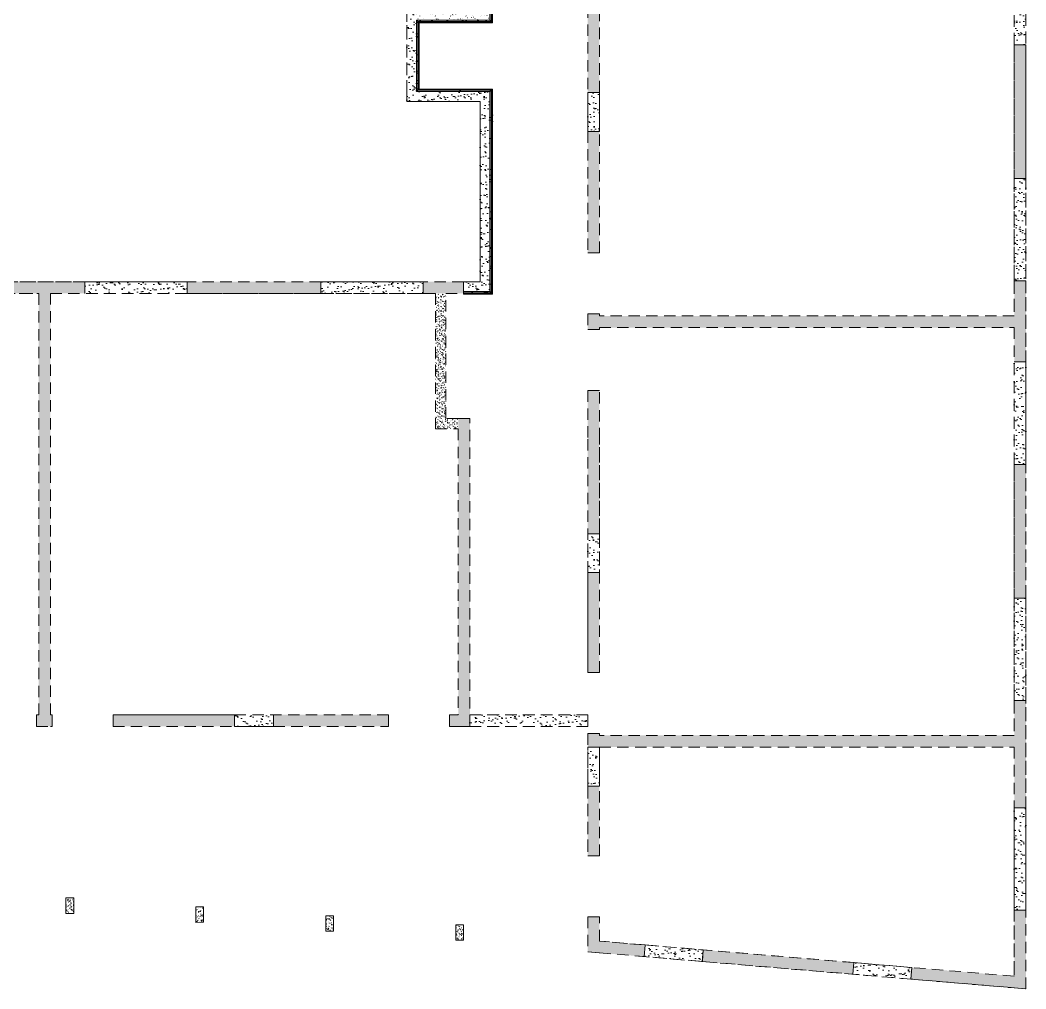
# Model space of a CAD drawing. Header units: metres. Extents: x 399 to 3028, y -427 to 863.
# Drawn here: x 607.58 to 623.09, y -421.32 to -406.39 of the extents above; entities that cross this region are included whole.
import ezdxf

# ---------------------------------------------------------------- set-up
doc = ezdxf.new("R2010")
doc.units = ezdxf.units.M
doc.linetypes.add('Caché', pattern=[0.265, 0.175, -0.09])
for name, color, linetype, lineweight in [('A-WALL', 113, 'Continuous', 18), ('A-WALL-PATT', 111, 'Continuous', 18), ('S-COLS', 52, 'Continuous', 18)]:
    doc.layers.add(name, color=color, linetype=linetype, lineweight=lineweight)
pattern_1 = [(37.5, (117.709333, -43.356), (-0.0020069574, 0.055181266), [0.004, -0.04, 0.004, -0.045, -0.046]), (37.5, (117.709333, -43.356), (-0.0020069574, 0.055181266), [-0.092, 0.004, -0.043]), (7.5, (117.70933, -43.356), (0.0509497245, 0.080337573), [0.004, -0.02, 0.004, -0.035, -0.015]), (7.5, (117.70933, -43.356), (0.0509497245, 0.080337573), [-0.063, 0.004, -0.011]), (327.5, (117.674333, -43.356), (0.0890447396, 0.0001853188), [0.004, -0.011, 0.004, -0.048, -0.067]), (327.5, (117.674333, -43.356), (0.0890447396, 0.0001853188), [-0.066, 0.004, -0.063]), (317.5, (117.67433, -43.356), (0.0859352035, 0.025693205), [0.004, -0.003, 0.004, -0.03, -0.039]), (317.5, (117.67433, -43.356), (0.0859352035, 0.025693205), [-0.041, 0.004, -0.035])]
pattern_2 = [(37.5, (117.70933, -43.356), (-0.004214223, 0.14676253), [0.003, -0.112, 0.003, -0.126, -0.124]), (37.5, (117.70933, -43.356), (-0.004214223, 0.14676253), [-0.245, 0.003, -0.12]), (7.5, (117.70933, -43.356), (0.135030934, 0.215468436), [0.003, -0.059, 0.003, -0.101, -0.04]), (7.5, (117.70933, -43.356), (0.135030934, 0.215468436), [-0.167, 0.003, -0.037]), (327.5, (117.61533, -43.356), (0.23745264, 0.000494183), [0.003, -0.035, 0.003, -0.134, -0.179]), (327.5, (117.61533, -43.356), (0.23745264, 0.000494183), [-0.175, 0.003, -0.176]), (317.5, (117.61533, -43.356), (0.22924279, 0.06663139), [0.003, -0.016, 0.003, -0.087, -0.103]), (317.5, (117.61533, -43.356), (0.22924279, 0.06663139), [-0.109, 0.003, -0.1])]

msp = doc.modelspace()

# ---------------------------------------------------------------- hatches: boundary and pattern name
at = {"layer": 'A-WALL'}
h = msp.add_hatch(dxfattribs=at)
h.set_pattern_fill('FP_40', color=94, style=0, pattern_type=2)
h.set_pattern_definition([(37.638, (122.64633, -43.356), (-0.004567696, 0.146751955), [0.003, -0.112, 0.003, -0.126, -0.123]), (37.638, (122.64633, -43.356), (-0.004567696, 0.146751955), [-0.245, 0.003, -0.12]), (7.537, (122.64633, -43.356), (0.1339004, 0.215424424), [0.003, -0.059, 0.003, -0.101, -0.04]), (7.537, (122.64633, -43.356), (0.1339004, 0.215424424), [-0.166, 0.003, -0.036]), (327.371, (122.55233, -43.356), (0.23661097, 0.00049876), [0.003, -0.035, 0.003, -0.133, -0.178]), (327.371, (122.55233, -43.356), (0.23661097, 0.00049876), [-0.175, 0.003, -0.175]), (317.358, (122.55233, -43.356), (0.227936024, 0.06741787), [0.003, -0.016, 0.003, -0.086, -0.103]), (317.358, (122.55233, -43.356), (0.227936024, 0.06741787), [-0.109, 0.003, -0.099])])
h.paths.add_polyline_path([(614.8653, -401.9477), (614.8656, -406.4254), (614.8256, -406.3854), (614.8253, -401.9877)])
at = {"layer": 'A-WALL', "linetype": 'Caché'}
h = msp.add_hatch(dxfattribs=at)
h.set_pattern_fill('FP_14', color=94, style=0, pattern_type=2)
h.set_pattern_definition(pattern_2)
h.paths.add_polyline_path([(623.0931, -406.7664), (622.9131, -406.7664), (622.9131, -405.1864), (623.0931, -405.1864)])
h = msp.add_hatch(dxfattribs=at)
h.set_pattern_fill('FP_14', color=94, style=0, pattern_type=2)
h.set_pattern_definition(pattern_2)
h.paths.add_polyline_path([(613.5438, -406.2356), (613.6938, -406.2356), (613.6938, -406.3856), (613.6937, -407.4875), (613.5437, -407.4875)])
h = msp.add_hatch(dxfattribs=at)
h.set_pattern_fill('FP_14', color=94, style=0, pattern_type=2)
h.set_pattern_definition(pattern_2)
h.paths.add_polyline_path([(614.8256, -406.2354), (614.8256, -406.3854), (613.6938, -406.3856), (613.6938, -406.2356), (614.6756, -406.2354)])
at = {"layer": 'A-WALL'}
h = msp.add_hatch(dxfattribs=at)
h.set_pattern_fill('FP_38', color=94, style=0, pattern_type=2)
h.set_pattern_definition([(37.638, (122.63533, -43.356), (-0.004567696, 0.146751955), [0.003, -0.112, 0.003, -0.126, -0.123]), (37.638, (122.63533, -43.356), (-0.004567696, 0.146751955), [-0.245, 0.003, -0.12]), (7.537, (122.63533, -43.356), (0.1339004, 0.215424424), [0.003, -0.059, 0.003, -0.101, -0.04]), (7.537, (122.63533, -43.356), (0.1339004, 0.215424424), [-0.166, 0.003, -0.036]), (327.371, (122.54233, -43.356), (0.23661097, 0.00049876), [0.003, -0.035, 0.003, -0.133, -0.178]), (327.371, (122.54233, -43.356), (0.23661097, 0.00049876), [-0.175, 0.003, -0.175]), (317.358, (122.54233, -43.356), (0.227936024, 0.06741787), [0.003, -0.016, 0.003, -0.086, -0.103]), (317.358, (122.54233, -43.356), (0.227936024, 0.06741787), [-0.109, 0.003, -0.099])])
h.paths.add_polyline_path([(613.7338, -406.4256), (613.7337, -407.4475), (613.6937, -407.4875), (613.6938, -406.3856)])
h = msp.add_hatch(dxfattribs=at)
h.set_pattern_fill('FP_32', color=94, style=0, pattern_type=2)
h.set_pattern_definition([(37.362, (117.71033, -46.966), (-0.004655543, 0.146165406), [0.003, -0.112, 0.003, -0.126, -0.124]), (37.362, (117.71033, -46.966), (-0.004655543, 0.146165406), [-0.245, 0.003, -0.12]), (7.463, (117.71033, -46.966), (0.135299935, 0.21438966), [0.003, -0.059, 0.003, -0.101, -0.04]), (7.463, (117.71033, -46.966), (0.135299935, 0.21438966), [-0.167, 0.003, -0.037]), (327.629, (117.61633, -46.966), (0.236915525, 0.0001842), [0.003, -0.035, 0.003, -0.134, -0.179]), (327.629, (117.61633, -46.966), (0.236915525, 0.0001842), [-0.175, 0.003, -0.175]), (317.642, (117.61633, -46.966), (0.22907695, 0.067199334), [0.003, -0.016, 0.003, -0.086, -0.103]), (317.642, (117.61633, -46.966), (0.22907695, 0.067199334), [-0.109, 0.003, -0.099])])
h.paths.add_polyline_path([(614.8656, -406.4254), (613.7338, -406.4256), (613.6938, -406.3856), (614.8256, -406.3854)])
at = {"layer": 'A-WALL', "linetype": 'Caché'}
h = msp.add_hatch(dxfattribs=at)
h.set_pattern_fill('FP_14', color=94, style=0, pattern_type=2)
h.set_pattern_definition(pattern_2)
h.paths.add_polyline_path([(613.5437, -407.6375), (613.5437, -407.4875), (613.6937, -407.4875), (614.6756, -407.4875), (614.6757, -407.6375)])
at = {"layer": 'A-WALL'}
h = msp.add_hatch(dxfattribs=at)
h.set_pattern_fill('FP_34', color=94, style=0, pattern_type=2)
h.set_pattern_definition([(37.362, (117.70933, -46.947), (-0.004655543, 0.146165406), [0.003, -0.112, 0.003, -0.126, -0.124]), (37.362, (117.70933, -46.947), (-0.004655543, 0.146165406), [-0.245, 0.003, -0.12]), (7.463, (117.70933, -46.947), (0.135299935, 0.21438966), [0.003, -0.059, 0.003, -0.101, -0.04]), (7.463, (117.70933, -46.947), (0.135299935, 0.21438966), [-0.167, 0.003, -0.037]), (327.629, (117.61533, -46.947), (0.236915525, 0.0001842), [0.003, -0.035, 0.003, -0.134, -0.179]), (327.629, (117.61533, -46.947), (0.236915525, 0.0001842), [-0.175, 0.003, -0.175]), (317.642, (117.61533, -46.947), (0.22907695, 0.067199334), [0.003, -0.016, 0.003, -0.086, -0.103]), (317.642, (117.61533, -46.947), (0.22907695, 0.067199334), [-0.109, 0.003, -0.099])])
h.paths.add_polyline_path([(613.7337, -407.4475), (614.8656, -407.4475), (614.8256, -407.4875), (613.6937, -407.4875)])
at = {"layer": 'A-WALL', "linetype": 'Caché'}
h = msp.add_hatch(dxfattribs=at)
h.set_pattern_fill('FP_14', color=94, style=0, pattern_type=2)
h.set_pattern_definition(pattern_2)
h.paths.add_polyline_path([(614.6756, -407.4875), (614.8256, -407.4875), (614.8257, -410.4188), (614.6757, -410.4188), (614.6757, -407.6375)])
at = {"layer": 'A-WALL'}
h = msp.add_hatch(dxfattribs=at)
h.set_pattern_fill('FP_39', color=94, style=0, pattern_type=2)
h.set_pattern_definition([(37.638, (122.64633, -43.356), (-0.004567696, 0.146751955), [0.003, -0.112, 0.003, -0.126, -0.123]), (37.638, (122.64633, -43.356), (-0.004567696, 0.146751955), [-0.245, 0.003, -0.12]), (7.537, (122.64633, -43.356), (0.1339004, 0.215424424), [0.003, -0.059, 0.003, -0.101, -0.04]), (7.537, (122.64633, -43.356), (0.1339004, 0.215424424), [-0.166, 0.003, -0.036]), (327.371, (122.55333, -43.356), (0.23661097, 0.00049876), [0.003, -0.035, 0.003, -0.133, -0.178]), (327.371, (122.55333, -43.356), (0.23661097, 0.00049876), [-0.175, 0.003, -0.175]), (317.358, (122.55333, -43.356), (0.227936024, 0.06741787), [0.003, -0.016, 0.003, -0.086, -0.103]), (317.358, (122.55333, -43.356), (0.227936024, 0.06741787), [-0.109, 0.003, -0.099])])
h.paths.add_polyline_path([(614.8656, -407.4475), (614.8657, -410.6088), (614.8257, -410.5688), (614.8256, -407.4875)])
at = {"layer": 'A-WALL', "linetype": 'Caché'}
h = msp.add_hatch(dxfattribs=at)
h.set_pattern_fill('FP_14', color=94, style=0, pattern_type=2)
h.set_pattern_definition(pattern_2)
h.paths.add_polyline_path([(616.3357, -408.1018), (616.3356, -407.5018), (616.5156, -407.5018), (616.5157, -408.1018)])
h = msp.add_hatch(dxfattribs=at)
h.set_pattern_fill('FP_14', color=94, style=0, pattern_type=2)
h.set_pattern_definition(pattern_2)
h.paths.add_polyline_path([(623.0931, -410.4064), (622.9131, -410.4064), (622.9131, -408.8264), (623.0931, -408.8264)])
h = msp.add_hatch(dxfattribs=at)
h.set_pattern_fill('FP_14', color=94, style=0, pattern_type=2)
h.set_pattern_definition(pattern_2)
h.paths.add_polyline_path([(608.577, -410.5988), (608.577, -410.4188), (610.157, -410.4188), (610.157, -410.5988)])
h = msp.add_hatch(dxfattribs=at)
h.set_pattern_fill('FP_14', color=94, style=0, pattern_type=2)
h.set_pattern_definition(pattern_2)
h.paths.add_polyline_path([(613.797, -410.5988), (612.217, -410.5988), (612.217, -410.4188), (613.797, -410.4188)])
h = msp.add_hatch(dxfattribs=at)
h.set_pattern_fill('FP_14', color=94, style=0, pattern_type=2)
h.set_pattern_definition(pattern_2)
h.paths.add_polyline_path([(614.8257, -410.4188), (614.8257, -410.5688), (614.4215, -410.5688), (614.4215, -410.4188), (614.6757, -410.4188)])
at = {"layer": 'A-WALL'}
h = msp.add_hatch(dxfattribs=at)
h.set_pattern_fill('FP_35', color=94, style=0, pattern_type=2)
h.set_pattern_definition([(37.362, (117.70933, -47.007), (-0.004655543, 0.146165406), [0.003, -0.112, 0.003, -0.126, -0.124]), (37.362, (117.70933, -47.007), (-0.004655543, 0.146165406), [-0.245, 0.003, -0.12]), (7.463, (117.70933, -47.007), (0.135299935, 0.21438966), [0.003, -0.059, 0.003, -0.101, -0.04]), (7.463, (117.70933, -47.007), (0.135299935, 0.21438966), [-0.167, 0.003, -0.037]), (327.629, (117.61533, -47.007), (0.236915525, 0.0001842), [0.003, -0.035, 0.003, -0.134, -0.179]), (327.629, (117.61533, -47.007), (0.236915525, 0.0001842), [-0.175, 0.003, -0.175]), (317.642, (117.61533, -47.007), (0.22907695, 0.067199334), [0.003, -0.016, 0.003, -0.086, -0.103]), (317.642, (117.61533, -47.007), (0.22907695, 0.067199334), [-0.109, 0.003, -0.099])])
h.paths.add_polyline_path([(614.8657, -410.6088), (614.4215, -410.6088), (614.4215, -410.5688), (614.8257, -410.5688)])
at = {"layer": 'A-WALL', "linetype": 'Caché'}
h = msp.add_hatch(dxfattribs=at)
h.set_pattern_fill('FP_14', color=94, style=0, pattern_type=2)
h.set_pattern_definition(pattern_2)
h.paths.add_polyline_path([(623.0931, -413.2354), (622.9131, -413.2354), (622.9131, -411.6554), (623.0931, -411.6554)])
h = msp.add_hatch(dxfattribs=at)
h.set_pattern_fill('FP_14', color=94, style=0, pattern_type=2)
h.set_pattern_definition(pattern_2)
h.paths.add_polyline_path([(616.3358, -414.9044), (616.3358, -414.3044), (616.5158, -414.3044), (616.5158, -414.9044)])
h = msp.add_hatch(dxfattribs=at)
h.set_pattern_fill('FP_14', color=94, style=0, pattern_type=2)
h.set_pattern_definition(pattern_2)
h.paths.add_polyline_path([(623.0931, -416.8754), (622.9131, -416.8754), (622.9131, -415.2954), (623.0931, -415.2954)])
h = msp.add_hatch(dxfattribs=at)
h.set_pattern_fill('FP_14', color=94, style=0, pattern_type=2)
h.set_pattern_definition(pattern_2)
h.paths.add_polyline_path([(611.4891, -417.2756), (610.8891, -417.2756), (610.889, -417.0956), (611.489, -417.0956)])
h = msp.add_hatch(dxfattribs=at)
h.set_pattern_fill('FP_14', color=94, style=0, pattern_type=2)
h.set_pattern_definition(pattern_2)
h.paths.add_polyline_path([(614.5188, -417.2762), (614.5188, -417.0962), (616.3358, -417.0962), (616.3358, -417.2762)])
h = msp.add_hatch(dxfattribs=at)
h.set_pattern_fill('FP_14', color=94, style=0, pattern_type=2)
h.set_pattern_definition(pattern_2)
h.paths.add_polyline_path([(616.3358, -418.1947), (616.3358, -417.5947), (616.5158, -417.5947), (616.5158, -418.1947)])
h = msp.add_hatch(dxfattribs=at)
h.set_pattern_fill('FP_14', color=94, style=0, pattern_type=2)
h.set_pattern_definition(pattern_2)
h.paths.add_polyline_path([(623.0931, -420.1098), (622.9131, -420.1098), (622.9131, -418.5298), (623.0931, -418.5298)])
h = msp.add_hatch(dxfattribs=at)
h.set_pattern_fill('FP_14', color=94, style=0, pattern_type=2)
h.set_pattern_definition(pattern_2)
h.paths.add_polyline_path([(617.2212, -420.6446), (618.118, -420.7204), (618.1029, -420.8998), (617.2061, -420.824)])
h = msp.add_hatch(dxfattribs=at)
h.set_pattern_fill('FP_14', color=94, style=0, pattern_type=2)
h.set_pattern_definition(pattern_2)
h.paths.add_polyline_path([(620.4375, -420.9165), (621.3343, -420.9923), (621.3192, -421.1717), (620.4224, -421.0959)])
at = {"layer": 'A-WALL-PATT'}
h = msp.add_hatch(dxfattribs=at)
h.set_pattern_fill('FP_13', color=94, style=0, pattern_type=2)
h.set_pattern_definition(pattern_1)
h.paths.add_polyline_path([(623.0931, -382.5456), (622.9131, -382.5456), (622.9131, -381.8297), (622.9131, -381.6495), (623.0931, -381.6421)])
h.paths.add_polyline_path([(623.0931, -385.7801), (622.9131, -385.7801), (622.9131, -385.2496), (622.9131, -385.0696), (622.9131, -384.1256), (623.0931, -384.1256)])
h.paths.add_polyline_path([(623.0931, -389.4201), (622.9131, -389.4201), (622.9131, -387.3601), (623.0931, -387.3601)])
h.paths.add_polyline_path([(623.0931, -392.249), (622.9131, -392.249), (622.9131, -391.7187), (622.9131, -391.5387), (622.9131, -391.0001), (623.0931, -391.0001)])
h.paths.add_polyline_path([(623.0931, -395.889), (622.9131, -395.889), (622.9131, -393.829), (623.0931, -393.829)])
h.paths.add_polyline_path([(623.0931, -398.718), (622.9131, -398.718), (622.9131, -398.1875), (622.9131, -398.0075), (622.9131, -397.469), (623.0931, -397.469)])
h.paths.add_polyline_path([(623.0931, -402.358), (622.9131, -402.358), (622.9131, -400.298), (623.0931, -400.298)])
h.paths.add_polyline_path([(623.0931, -405.1864), (622.9131, -405.1864), (622.9131, -404.6566), (622.9131, -404.4766), (622.9131, -403.938), (623.0931, -403.938)])
h.paths.add_polyline_path([(623.0931, -408.8264), (622.9131, -408.8264), (622.9131, -406.7664), (623.0931, -406.7664)])
h.paths.add_polyline_path([(623.0931, -411.6554), (622.9131, -411.6554), (622.9131, -411.1254), (622.9131, -410.9454), (622.9131, -410.4064), (623.0931, -410.4064)])
h.paths.add_polyline_path([(623.0931, -415.2954), (622.9131, -415.2954), (622.9131, -413.2354), (623.0931, -413.2354)])
h.paths.add_polyline_path([(623.0931, -418.5298), (622.9131, -418.5298), (622.9131, -417.5947), (622.9131, -417.4147), (622.9131, -416.8754), (623.0931, -416.8754)])
h.paths.add_polyline_path([(623.0931, -421.3216), (622.9131, -421.3064), (622.9131, -421.1257), (622.9131, -420.1098), (623.0931, -420.1098)])
h = msp.add_hatch(dxfattribs=at)
h.set_pattern_fill('FP_13', color=94, style=0, pattern_type=2)
h.set_pattern_definition(pattern_1)
h.paths.add_polyline_path([(616.5153, -382.5286), (616.3353, -382.5286), (616.3353, -381.9211), (616.5153, -381.9137), (616.5153, -382.0938)])
h.paths.add_polyline_path([(616.5153, -384.4697), (616.3353, -384.4697), (616.3353, -383.4686), (616.5153, -383.4686)])
h.paths.add_polyline_path([(616.5153, -385.2797), (616.3353, -385.2797), (616.3353, -385.0696), (616.5153, -385.0696), (616.5153, -385.2496)])
h.paths.add_polyline_path([(616.5154, -388.0942), (616.3354, -388.0942), (616.3353, -386.2197), (616.5153, -386.2197)])
h.paths.add_polyline_path([(616.5154, -390.5687), (616.3354, -390.5687), (616.3354, -388.6942), (616.5154, -388.6942)])
h.paths.add_polyline_path([(616.5154, -391.7487), (616.3354, -391.7487), (616.3354, -391.5087), (616.5154, -391.5087), (616.5154, -391.5393), (616.5154, -391.7193)])
h.paths.add_polyline_path([(616.5155, -394.5638), (616.3355, -394.5638), (616.3354, -392.6887), (616.5154, -392.6887)])
h.paths.add_polyline_path([(616.5155, -397.0376), (616.3355, -397.0376), (616.3355, -395.1638), (616.5155, -395.1638)])
h.paths.add_polyline_path([(616.5155, -398.2176), (616.3355, -398.2176), (616.3355, -397.9776), (616.5155, -397.9776), (616.5155, -398.0082), (616.5155, -398.1882)])
h.paths.add_polyline_path([(616.5156, -401.0321), (616.3356, -401.0321), (616.3355, -399.1576), (616.5155, -399.1576)])
h.paths.add_polyline_path([(616.5156, -403.5066), (616.3356, -403.5066), (616.3356, -401.6321), (616.5156, -401.6321)])
h.paths.add_polyline_path([(616.5156, -404.6868), (616.3356, -404.6868), (616.3356, -404.4466), (616.5156, -404.4466), (616.5156, -404.4772), (616.5156, -404.6572)])
h.paths.add_polyline_path([(616.5156, -407.5018), (616.3356, -407.5018), (616.3356, -405.6268), (616.5156, -405.6268)])
h.paths.add_polyline_path([(616.5157, -409.9736), (616.3357, -409.9736), (616.3357, -408.1018), (616.5157, -408.1018)])
h.paths.add_polyline_path([(616.5157, -411.1547), (616.3357, -411.1547), (616.3357, -410.9157), (616.5157, -410.9157), (616.5157, -410.9454), (616.5157, -411.1254)])
h.paths.add_polyline_path([(616.5157, -412.8468), (616.3357, -412.8468), (616.3357, -412.0968), (616.5157, -412.0968)])
h = msp.add_hatch(dxfattribs=at)
h.set_pattern_fill('FP_13', color=94, style=0, pattern_type=2)
h.set_pattern_definition(pattern_1)
h.paths.add_polyline_path([(613.797, -410.5988), (613.797, -410.4188), (614.4215, -410.4188), (614.4215, -410.5988), (614.1494, -410.5988), (613.9894, -410.5988)])
h.paths.add_polyline_path([(610.157, -410.5988), (610.157, -410.4188), (612.217, -410.4188), (612.217, -410.5988)])
h.paths.add_polyline_path([(607.3281, -410.5988), (607.3281, -410.4188), (608.577, -410.4188), (608.577, -410.5988), (608.0491, -410.5988), (607.8691, -410.5988)])
h.paths.add_polyline_path([(603.6881, -410.5988), (603.6881, -410.4188), (605.7481, -410.4188), (605.7481, -410.5988), (604.8147, -410.5988), (604.6347, -410.5988)])
h.paths.add_polyline_path([(600.4535, -410.5988), (600.4535, -410.4188), (602.1081, -410.4188), (602.1081, -410.5988)])
h.paths.add_polyline_path([(598.2491, -410.5988), (598.2491, -410.4188), (598.8735, -410.4188), (598.8735, -410.5988), (598.6956, -410.5988), (598.5356, -410.5988)])
h = msp.add_hatch(dxfattribs=at)
h.set_pattern_fill('FP_13', color=94, style=0, pattern_type=2)
h.set_pattern_definition(pattern_1)
h.paths.add_polyline_path([(608.0498, -417.0959), (607.8698, -417.0959), (607.8691, -410.5988), (608.0491, -410.5988)])
h = msp.add_hatch(dxfattribs=at)
h.set_pattern_fill('FP_13', color=94, style=0, pattern_type=2)
h.set_pattern_definition(pattern_1)
h.paths.add_polyline_path([(614.1496, -412.5271), (613.9896, -412.5271), (613.9894, -410.5988), (614.1494, -410.5988)])
h = msp.add_hatch(dxfattribs=at)
h.set_pattern_fill('FP_13', color=94, style=0, pattern_type=2)
h.set_pattern_definition(pattern_1)
h.paths.add_polyline_path([(616.5157, -411.1254), (616.5157, -410.9454), (622.9131, -410.9454), (622.9131, -411.1254)])
h = msp.add_hatch(dxfattribs=at)
h.set_pattern_fill('FP_13', color=94, style=0, pattern_type=2)
h.set_pattern_definition(pattern_1)
h.paths.add_polyline_path([(613.9896, -412.6871), (613.9896, -412.5271), (614.1496, -412.5271), (614.3383, -412.5271), (614.3383, -412.6871)])
h = msp.add_hatch(dxfattribs=at)
h.set_pattern_fill('FP_13', color=94, style=0, pattern_type=2)
h.set_pattern_definition(pattern_1)
h.paths.add_polyline_path([(614.3383, -412.5271), (614.5183, -412.5271), (614.5188, -417.2753), (614.3388, -417.2753), (614.3388, -417.0953), (614.3383, -412.6871)])
h = msp.add_hatch(dxfattribs=at)
h.set_pattern_fill('FP_13', color=94, style=0, pattern_type=2)
h.set_pattern_definition(pattern_1)
h.paths.add_polyline_path([(616.5158, -414.3044), (616.3358, -414.3044), (616.3357, -412.8468), (616.5157, -412.8468)])
h.paths.add_polyline_path([(616.5158, -416.4447), (616.3358, -416.4447), (616.3358, -414.9044), (616.5158, -414.9044)])
h.paths.add_polyline_path([(616.5158, -417.5947), (616.3358, -417.5947), (616.3358, -417.3847), (616.5158, -417.3847), (616.5158, -417.4147)])
h.paths.add_polyline_path([(616.5158, -419.2712), (616.3358, -419.2712), (616.3358, -418.1947), (616.5158, -418.1947)])
h.paths.add_polyline_path([(616.5158, -420.7656), (616.3358, -420.7504), (616.3358, -420.2116), (616.5158, -420.2116), (616.5158, -420.585)])
h = msp.add_hatch(dxfattribs=at)
h.set_pattern_fill('FP_13', color=94, style=0, pattern_type=2)
h.set_pattern_definition(pattern_1)
h.paths.add_polyline_path([(600.4468, -417.0966), (600.4468, -417.2766), (598.1664, -417.2769), (598.1664, -417.0969), (598.3464, -417.0968)])
h.paths.add_polyline_path([(601.6268, -417.0965), (601.6268, -417.2765), (601.3868, -417.2765), (601.3868, -417.0965)])
h.paths.add_polyline_path([(604.0953, -417.0963), (604.0953, -417.2763), (602.5668, -417.2764), (602.5668, -417.0964)])
h.paths.add_polyline_path([(604.8153, -417.0962), (604.8153, -417.2762), (604.6353, -417.2762), (604.6353, -417.0962)])
h.paths.add_polyline_path([(606.8945, -417.096), (606.8945, -417.276), (605.3553, -417.2761), (605.3553, -417.0961)])
h.paths.add_polyline_path([(608.0498, -417.0959), (608.0498, -417.2759), (607.8345, -417.2759), (607.8345, -417.0959), (607.8698, -417.0959)])
h = msp.add_hatch(dxfattribs=at)
h.set_pattern_fill('FP_13', color=94, style=0, pattern_type=2)
h.set_pattern_definition(pattern_1)
h.paths.add_polyline_path([(608.0745, -417.0959), (608.0745, -417.2759), (608.0498, -417.2759), (608.0498, -417.0959)])
h.paths.add_polyline_path([(610.889, -417.0956), (610.8891, -417.2756), (609.0145, -417.2758), (609.0145, -417.0958)])
h.paths.add_polyline_path([(613.2644, -417.0954), (613.2644, -417.2754), (611.4891, -417.2756), (611.489, -417.0956)])
h.paths.add_polyline_path([(614.3388, -417.0953), (614.3388, -417.2753), (614.2044, -417.2753), (614.2044, -417.0953)])
h = msp.add_hatch(dxfattribs=at)
h.set_pattern_fill('FP_13', color=94, style=0, pattern_type=2)
h.set_pattern_definition(pattern_1)
h.paths.add_polyline_path([(616.5158, -417.5947), (616.5158, -417.4147), (622.9131, -417.4147), (622.9131, -417.5947)])
h = msp.add_hatch(dxfattribs=at)
h.set_pattern_fill('FP_13', color=94, style=0, pattern_type=2)
h.set_pattern_definition(pattern_1)
h.paths.add_polyline_path([(617.2212, -420.6446), (617.2061, -420.824), (616.5158, -420.7656), (616.5158, -420.585)])
h.paths.add_polyline_path([(620.4375, -420.9165), (620.4224, -421.0959), (618.1029, -420.8998), (618.118, -420.7204)])
h.paths.add_polyline_path([(622.9131, -421.1257), (622.9131, -421.3064), (621.3192, -421.1717), (621.3343, -420.9923)])
at = {"layer": 'S-COLS', "linetype": 'Caché'}
h = msp.add_hatch(dxfattribs=at)
h.set_pattern_fill('FP_13', color=94, style=0, pattern_type=2)
h.set_pattern_definition(pattern_1)
h.paths.add_polyline_path([(608.2879, -420.1572), (608.2874, -419.9172), (608.4074, -419.9169), (608.4079, -420.1569)])
h = msp.add_hatch(dxfattribs=at)
h.set_pattern_fill('FP_13', color=94, style=0, pattern_type=2)
h.set_pattern_definition(pattern_1)
h.paths.add_polyline_path([(610.2919, -420.2957), (610.2913, -420.0557), (610.4113, -420.0554), (610.4119, -420.2954)])
h = msp.add_hatch(dxfattribs=at)
h.set_pattern_fill('FP_13', color=94, style=0, pattern_type=2)
h.set_pattern_definition(pattern_1)
h.paths.add_polyline_path([(612.2958, -420.4342), (612.2953, -420.1942), (612.4153, -420.1939), (612.4158, -420.4339)])
h = msp.add_hatch(dxfattribs=at)
h.set_pattern_fill('FP_13', color=94, style=0, pattern_type=2)
h.set_pattern_definition(pattern_1)
h.paths.add_polyline_path([(614.2998, -420.5727), (614.2992, -420.3327), (614.4192, -420.3324), (614.4198, -420.5724)])

# ---------------------------------------------------------------- linework, layer by layer
at = {"layer": 'A-WALL', "color": 94, "linetype": 'Caché'}
for p, q in [((623.0931, -421.3216), (623.0931, -381.6421)), ((622.9131, -404.6566), (622.9131, -410.9454)), ((622.9131, -406.7664), (622.9131, -405.1864)), ((623.0931, -405.1864), (623.0931, -406.7664)), ((616.3356, -405.6268), (616.3356, -407.5018)), ((616.3356, -405.6268), (616.3357, -409.9736)), ((616.5156, -407.5018), (616.5156, -405.6268)), ((616.5157, -409.9736), (616.5156, -405.6268)), ((613.5438, -406.2356), (613.5437, -407.4875)), ((613.5437, -407.4875), (613.5438, -406.2356)), ((613.6937, -407.4875), (613.6938, -406.3856)), ((613.6938, -406.3856), (613.6937, -407.4875)), ((613.6938, -406.3856), (614.8256, -406.3854)), ((614.8256, -406.3854), (613.6938, -406.3856)), ((613.6938, -406.3856), (613.6938, -406.3856)), ((613.6938, -406.3856), (613.6938, -406.3856)), ((614.8256, -406.3854), (614.8256, -406.3854)), ((614.8256, -406.3854), (614.8256, -406.3854)), ((623.0931, -406.7664), (622.9131, -406.7664)), ((622.9131, -406.7664), (622.9131, -408.8264)), ((622.9131, -406.7664), (623.0931, -406.7664)), ((622.9131, -406.7664), (622.9131, -406.7664)), ((623.0931, -408.8264), (623.0931, -406.7664)), ((623.0931, -406.7664), (623.0931, -406.7664)), ((613.5437, -407.6375), (613.5437, -407.4875)), ((613.5437, -407.4875), (613.5437, -407.6375)), ((614.6756, -407.4875), (613.6937, -407.4875)), ((613.6937, -407.4875), (614.6756, -407.4875)), ((613.6937, -407.4875), (613.6937, -407.4875)), ((613.6937, -407.4875), (613.6937, -407.4875)), ((614.6756, -407.4875), (614.8256, -407.4875)), ((614.8256, -407.4875), (614.6756, -407.4875)), ((614.8257, -410.4188), (614.8256, -407.4875)), ((614.8256, -407.4875), (614.8256, -407.4875)), ((614.8256, -407.4875), (614.8256, -407.4875)), ((614.8256, -407.4875), (614.8257, -410.4188)), ((613.5437, -407.6375), (614.6757, -407.6375)), ((614.6757, -407.6375), (613.5437, -407.6375)), ((613.5437, -407.6375), (613.5437, -407.6375)), ((614.6757, -407.6375), (614.6757, -410.4188)), ((614.6757, -410.4188), (614.6757, -407.6375)), ((614.6757, -407.6375), (614.6757, -407.6375)), ((616.3356, -407.5018), (616.5156, -407.5018)), ((616.5156, -407.5018), (616.3356, -407.5018)), ((616.3357, -408.1018), (616.3356, -407.5018)), ((616.3356, -407.5018), (616.3356, -407.5018)), ((616.5156, -407.5018), (616.5156, -407.5018)), ((616.5156, -407.5018), (616.5157, -408.1018)), ((616.5157, -408.1018), (616.3357, -408.1018)), ((616.3357, -408.1018), (616.3357, -409.9736)), ((616.5157, -408.1018), (616.3357, -408.1018)), ((616.3357, -408.1018), (616.3357, -408.1018)), ((616.5157, -409.9736), (616.5157, -408.1018)), ((616.5157, -408.1018), (616.5157, -408.1018)), ((622.9131, -408.8264), (623.0931, -408.8264)), ((622.9131, -408.8264), (623.0931, -408.8264)), ((622.9131, -410.4064), (622.9131, -408.8264)), ((622.9131, -408.8264), (622.9131, -408.8264)), ((623.0931, -408.8264), (623.0931, -408.8264)), ((623.0931, -408.8264), (623.0931, -410.4064)), ((616.3357, -409.9736), (616.5157, -409.9736)), ((616.5157, -409.9736), (616.3357, -409.9736)), ((616.3357, -409.9736), (616.3357, -409.9736)), ((616.5157, -409.9736), (616.5157, -409.9736)), ((614.4215, -410.4188), (598.2491, -410.4188)), ((608.577, -410.4188), (607.3281, -410.4188)), ((608.577, -410.5988), (608.577, -410.4188)), ((608.577, -410.4188), (608.577, -410.5988)), ((608.577, -410.4188), (608.577, -410.4188)), ((608.577, -410.4188), (610.157, -410.4188)), ((612.217, -410.4188), (610.157, -410.4188)), ((610.157, -410.4188), (610.157, -410.5988)), ((610.157, -410.4188), (610.157, -410.5988)), ((610.157, -410.4188), (610.157, -410.4188)), ((612.217, -410.5988), (612.217, -410.4188)), ((612.217, -410.4188), (612.217, -410.5988)), ((612.217, -410.4188), (612.217, -410.4188)), ((612.217, -410.4188), (613.797, -410.4188)), ((614.4215, -410.4188), (613.797, -410.4188)), ((613.797, -410.4188), (613.797, -410.5988)), ((613.797, -410.4188), (613.797, -410.5988)), ((613.797, -410.4188), (613.797, -410.4188)), ((614.4215, -410.5988), (614.4215, -410.4188)), ((614.4215, -410.4188), (614.4215, -410.5988)), ((614.4215, -410.4188), (614.4215, -410.4188)), ((614.6757, -410.4188), (614.4215, -410.4188)), ((614.4215, -410.4188), (614.4215, -410.4188)), ((614.4215, -410.4188), (614.6757, -410.4188)), ((614.4215, -410.5688), (614.4215, -410.4188)), ((614.4215, -410.5688), (614.4215, -410.4188)), ((614.6757, -410.4188), (614.6757, -410.4188)), ((614.8257, -410.4188), (614.8257, -410.5688)), ((614.8257, -410.5688), (614.8257, -410.4188)), ((623.0931, -410.4064), (622.9131, -410.4064)), ((622.9131, -410.4064), (622.9131, -410.9454)), ((622.9131, -410.4064), (623.0931, -410.4064)), ((622.9131, -410.4064), (622.9131, -410.4064)), ((623.0931, -411.6554), (623.0931, -410.4064)), ((623.0931, -410.4064), (623.0931, -410.4064)), ((614.4215, -410.5688), (614.8257, -410.5688)), ((614.8257, -410.5688), (614.4215, -410.5688)), ((614.4215, -410.5688), (614.4215, -410.5688)), ((614.4215, -410.5688), (614.4215, -410.5688)), ((614.8257, -410.5688), (614.8257, -410.5688)), ((614.8257, -410.5688), (614.8257, -410.5688)), ((604.8147, -410.5988), (607.8691, -410.5988)), ((607.3281, -410.5988), (607.8691, -410.5988)), ((607.8691, -410.5988), (607.8698, -417.0959)), ((607.8691, -410.5988), (607.8691, -410.5988)), ((607.8691, -410.5988), (607.8698, -417.0959)), ((608.0491, -410.5988), (608.577, -410.5988)), ((608.0491, -410.5988), (613.9894, -410.5988)), ((608.0498, -417.0959), (608.0491, -410.5988)), ((608.0498, -417.0959), (608.0491, -410.5988)), ((608.0491, -410.5988), (608.0491, -410.5988)), ((610.157, -410.5988), (608.577, -410.5988)), ((608.577, -410.5988), (608.577, -410.5988)), ((610.157, -410.5988), (612.217, -410.5988)), ((610.157, -410.5988), (610.157, -410.5988)), ((613.797, -410.5988), (612.217, -410.5988)), ((612.217, -410.5988), (612.217, -410.5988)), ((613.797, -410.5988), (613.9894, -410.5988)), ((613.797, -410.5988), (613.797, -410.5988)), ((613.9894, -410.5988), (613.9896, -412.5271)), ((613.9894, -410.5988), (613.9894, -410.5988)), ((613.9894, -410.5988), (613.9896, -412.5271)), ((614.1494, -410.5988), (614.4215, -410.5988)), ((614.1494, -410.5988), (614.4215, -410.5988)), ((614.1496, -412.5271), (614.1494, -410.5988)), ((614.1496, -412.5271), (614.1494, -410.5988)), ((614.1494, -410.5988), (614.1494, -410.5988)), ((614.4215, -410.5988), (614.4215, -410.5988)), ((616.5157, -410.9157), (616.3357, -410.9157)), ((616.3357, -410.9157), (616.3357, -411.1547)), ((616.3357, -410.9157), (616.5157, -410.9157)), ((616.3357, -410.9157), (616.3357, -410.9157)), ((616.3357, -410.9157), (616.3357, -411.1547)), ((616.5157, -410.9454), (616.5157, -410.9157)), ((616.5157, -410.9454), (616.5157, -410.9157)), ((616.5157, -410.9157), (616.5157, -410.9157)), ((622.9131, -410.9454), (616.5157, -410.9454)), ((616.5157, -410.9454), (616.5157, -410.9454)), ((622.9131, -410.9454), (616.5157, -410.9454)), ((622.9131, -410.9454), (622.9131, -410.9454)), ((616.3357, -411.1547), (616.5157, -411.1547)), ((616.5157, -411.1547), (616.3357, -411.1547)), ((616.3357, -411.1547), (616.3357, -411.1547)), ((616.5157, -411.1547), (616.5157, -411.1254)), ((616.5157, -411.1547), (616.5157, -411.1254)), ((616.5157, -411.1254), (622.9131, -411.1254)), ((616.5157, -411.1254), (622.9131, -411.1254)), ((616.5157, -411.1254), (616.5157, -411.1254)), ((616.5157, -411.1547), (616.5157, -411.1547)), ((622.9131, -411.1254), (622.9131, -411.6554)), ((622.9131, -411.1254), (622.9131, -417.4147)), ((622.9131, -411.1254), (622.9131, -411.1254)), ((622.9131, -411.6554), (623.0931, -411.6554)), ((622.9131, -411.6554), (623.0931, -411.6554)), ((622.9131, -413.2354), (622.9131, -411.6554)), ((622.9131, -411.6554), (622.9131, -411.6554)), ((623.0931, -411.6554), (623.0931, -411.6554)), ((623.0931, -411.6554), (623.0931, -413.2354)), ((616.5157, -412.0968), (616.3357, -412.0968)), ((616.3357, -412.0968), (616.3357, -412.8468)), ((616.3357, -412.0968), (616.5157, -412.0968)), ((616.3357, -412.0968), (616.3357, -412.0968)), ((616.3357, -412.0968), (616.3357, -412.8468)), ((616.5157, -412.8468), (616.5157, -412.0968)), ((616.5157, -412.8468), (616.5157, -412.0968)), ((616.5157, -412.0968), (616.5157, -412.0968)), ((613.9896, -412.5271), (613.9896, -412.6871)), ((613.9896, -412.6871), (613.9896, -412.5271)), ((614.1496, -412.5271), (614.1496, -412.5271)), ((614.3383, -412.5271), (614.1496, -412.5271)), ((614.3383, -412.5271), (614.1496, -412.5271)), ((614.5183, -412.5271), (614.3383, -412.5271)), ((614.3383, -412.5271), (614.5183, -412.5271)), ((614.5188, -417.2753), (614.5183, -412.5271)), ((614.5183, -412.5271), (614.5183, -412.5271)), ((614.5188, -417.2753), (614.5183, -412.5271)), ((613.9896, -412.6871), (614.3383, -412.6871)), ((613.9896, -412.6871), (614.3383, -412.6871)), ((613.9896, -412.6871), (613.9896, -412.6871)), ((614.3383, -412.6871), (614.3388, -417.0953)), ((614.3383, -412.6871), (614.3388, -417.0953)), ((614.3383, -412.6871), (614.3383, -412.6871)), ((616.3357, -412.8468), (616.3358, -414.3044)), ((616.3357, -412.8468), (616.3358, -416.4447)), ((616.5158, -414.3044), (616.5157, -412.8468)), ((616.5158, -416.4447), (616.5157, -412.8468)), ((623.0931, -413.2354), (622.9131, -413.2354)), ((622.9131, -413.2354), (622.9131, -415.2954)), ((622.9131, -413.2354), (623.0931, -413.2354)), ((622.9131, -413.2354), (622.9131, -413.2354)), ((623.0931, -415.2954), (623.0931, -413.2354)), ((623.0931, -413.2354), (623.0931, -413.2354)), ((616.3358, -414.3044), (616.5158, -414.3044)), ((616.5158, -414.3044), (616.3358, -414.3044)), ((616.3358, -414.9044), (616.3358, -414.3044)), ((616.3358, -414.3044), (616.3358, -414.3044)), ((616.5158, -414.3044), (616.5158, -414.3044)), ((616.5158, -414.3044), (616.5158, -414.9044)), ((616.5158, -414.9044), (616.3358, -414.9044)), ((616.3358, -414.9044), (616.3358, -416.4447)), ((616.5158, -414.9044), (616.3358, -414.9044)), ((616.3358, -414.9044), (616.3358, -414.9044)), ((616.5158, -416.4447), (616.5158, -414.9044)), ((616.5158, -414.9044), (616.5158, -414.9044)), ((622.9131, -415.2954), (623.0931, -415.2954)), ((622.9131, -415.2954), (623.0931, -415.2954)), ((622.9131, -416.8754), (622.9131, -415.2954)), ((622.9131, -415.2954), (622.9131, -415.2954)), ((623.0931, -415.2954), (623.0931, -415.2954)), ((623.0931, -415.2954), (623.0931, -416.8754)), ((616.3358, -416.4447), (616.5158, -416.4447)), ((616.5158, -416.4447), (616.3358, -416.4447)), ((616.3358, -416.4447), (616.3358, -416.4447)), ((616.5158, -416.4447), (616.5158, -416.4447)), ((623.0931, -416.8754), (622.9131, -416.8754)), ((622.9131, -416.8754), (622.9131, -417.4147)), ((622.9131, -416.8754), (623.0931, -416.8754)), ((622.9131, -416.8754), (622.9131, -416.8754)), ((623.0931, -418.5298), (623.0931, -416.8754)), ((623.0931, -416.8754), (623.0931, -416.8754)), ((607.8698, -417.0959), (607.8345, -417.0959)), ((607.8345, -417.0959), (607.8345, -417.2759)), ((607.8698, -417.0959), (607.8345, -417.0959)), ((607.8345, -417.0959), (607.8345, -417.0959)), ((607.8345, -417.2759), (607.8345, -417.0959)), ((607.8698, -417.0959), (607.8698, -417.0959)), ((608.0745, -417.0959), (608.0498, -417.0959)), ((608.0745, -417.0959), (608.0498, -417.0959)), ((608.0745, -417.2759), (608.0745, -417.0959)), ((608.0745, -417.0959), (608.0745, -417.0959)), ((608.0745, -417.0959), (608.0745, -417.2759)), ((613.2644, -417.0954), (609.0145, -417.0958)), ((610.889, -417.0956), (609.0145, -417.0958)), ((609.0145, -417.0958), (609.0145, -417.2758)), ((609.0145, -417.0958), (609.0145, -417.0958)), ((609.0145, -417.2758), (609.0145, -417.0958)), ((610.8891, -417.2756), (610.889, -417.0956)), ((610.889, -417.0956), (610.889, -417.0956)), ((610.889, -417.0956), (611.489, -417.0956)), ((610.889, -417.0956), (610.8891, -417.2756)), ((613.2644, -417.0954), (611.489, -417.0956)), ((611.489, -417.0956), (611.4891, -417.2756)), ((611.489, -417.0956), (611.489, -417.0956)), ((611.489, -417.0956), (611.4891, -417.2756)), ((613.2644, -417.2754), (613.2644, -417.0954)), ((613.2644, -417.0954), (613.2644, -417.0954)), ((613.2644, -417.0954), (613.2644, -417.2754)), ((614.3388, -417.0953), (614.2044, -417.0953)), ((614.2044, -417.0953), (614.2044, -417.2753)), ((614.3388, -417.0953), (614.2044, -417.0953)), ((614.2044, -417.0953), (614.2044, -417.0953)), ((614.2044, -417.2753), (614.2044, -417.0953)), ((614.3388, -417.0953), (614.3388, -417.0953)), ((614.5188, -417.0962), (614.5188, -417.0962)), ((614.5188, -417.0962), (616.3358, -417.0962)), ((616.3358, -417.0962), (614.5188, -417.0962)), ((614.5188, -417.2762), (614.5188, -417.0962)), ((614.5188, -417.0962), (614.5188, -417.2762)), ((616.3358, -417.0962), (616.3358, -417.0962)), ((616.3358, -417.0962), (616.3358, -417.2762)), ((616.3358, -417.2762), (616.3358, -417.0962)), ((607.8345, -417.2759), (608.0498, -417.2759)), ((607.8345, -417.2759), (607.8345, -417.2759)), ((607.8345, -417.2759), (608.0498, -417.2759)), ((608.0498, -417.2759), (608.0745, -417.2759)), ((608.0498, -417.2759), (608.0745, -417.2759)), ((608.0745, -417.2759), (608.0745, -417.2759)), ((609.0145, -417.2758), (613.2644, -417.2754)), ((609.0145, -417.2758), (610.8891, -417.2756)), ((609.0145, -417.2758), (609.0145, -417.2758)), ((611.4891, -417.2756), (610.8891, -417.2756)), ((610.8891, -417.2756), (610.8891, -417.2756)), ((611.4891, -417.2756), (613.2644, -417.2754)), ((611.4891, -417.2756), (611.4891, -417.2756)), ((613.2644, -417.2754), (613.2644, -417.2754)), ((614.2044, -417.2753), (614.3388, -417.2753)), ((614.2044, -417.2753), (614.2044, -417.2753)), ((614.2044, -417.2753), (614.3388, -417.2753)), ((614.3388, -417.2753), (614.5188, -417.2753)), ((614.5188, -417.2753), (614.3388, -417.2753)), ((614.5188, -417.2753), (614.5188, -417.2753)), ((614.5188, -417.2762), (616.3358, -417.2762)), ((616.3358, -417.2762), (614.5188, -417.2762)), ((614.5188, -417.2762), (614.5188, -417.2762)), ((616.3358, -417.2762), (616.3358, -417.2762)), ((616.5158, -417.3847), (616.3358, -417.3847)), ((616.3358, -417.3847), (616.3358, -417.5947)), ((616.3358, -417.3847), (616.5158, -417.3847)), ((616.3358, -417.3847), (616.3358, -417.3847)), ((616.3358, -417.3847), (616.3358, -419.2712)), ((616.5158, -417.4147), (616.5158, -417.3847)), ((616.5158, -417.4147), (616.5158, -417.3847)), ((616.5158, -417.3847), (616.5158, -417.3847)), ((622.9131, -417.4147), (616.5158, -417.4147)), ((616.5158, -417.4147), (616.5158, -417.4147)), ((622.9131, -417.4147), (616.5158, -417.4147)), ((622.9131, -417.4147), (622.9131, -417.4147)), ((616.3358, -417.5947), (616.5158, -417.5947)), ((616.5158, -417.5947), (616.3358, -417.5947)), ((616.3358, -418.1947), (616.3358, -417.5947)), ((616.3358, -417.5947), (616.3358, -417.5947)), ((616.5158, -419.2712), (616.5158, -417.5947)), ((616.5158, -417.5947), (616.5158, -418.1947)), ((616.5158, -417.5947), (622.9131, -417.5947)), ((616.5158, -417.5947), (622.9131, -417.5947)), ((616.5158, -417.5947), (616.5158, -417.5947)), ((622.9131, -417.5947), (622.9131, -418.5298)), ((622.9131, -417.5947), (622.9131, -421.1257)), ((622.9131, -417.5947), (622.9131, -417.5947)), ((616.5158, -418.1947), (616.3358, -418.1947)), ((616.3358, -418.1947), (616.3358, -419.2712)), ((616.5158, -418.1947), (616.3358, -418.1947)), ((616.3358, -418.1947), (616.3358, -418.1947)), ((616.5158, -419.2712), (616.5158, -418.1947)), ((616.5158, -418.1947), (616.5158, -418.1947)), ((622.9131, -418.5298), (623.0931, -418.5298)), ((622.9131, -418.5298), (623.0931, -418.5298)), ((622.9131, -420.1098), (622.9131, -418.5298)), ((622.9131, -418.5298), (622.9131, -418.5298)), ((623.0931, -418.5298), (623.0931, -418.5298)), ((623.0931, -418.5298), (623.0931, -420.1098)), ((616.3358, -419.2712), (616.5158, -419.2712)), ((616.5158, -419.2712), (616.3358, -419.2712)), ((616.3358, -419.2712), (616.3358, -419.2712)), ((616.5158, -419.2712), (616.5158, -419.2712)), ((616.5158, -420.2116), (616.3358, -420.2116)), ((616.3358, -420.2116), (616.3358, -420.7504)), ((616.3358, -420.2116), (616.5158, -420.2116)), ((616.3358, -420.2116), (616.3358, -420.2116)), ((616.3358, -420.2116), (616.3358, -420.7504)), ((616.5158, -420.585), (616.5158, -420.2116)), ((616.5158, -420.585), (616.5158, -420.2116)), ((616.5158, -420.2116), (616.5158, -420.2116)), ((623.0931, -420.1098), (622.9131, -420.1098)), ((622.9131, -420.1098), (622.9131, -421.1257)), ((622.9131, -420.1098), (623.0931, -420.1098)), ((622.9131, -420.1098), (622.9131, -420.1098)), ((623.0931, -421.3216), (623.0931, -420.1098)), ((623.0931, -420.1098), (623.0931, -420.1098)), ((617.2212, -420.6446), (616.5158, -420.585)), ((622.9131, -421.1257), (616.5158, -420.585)), ((616.5158, -420.585), (616.5158, -420.585)), ((617.2061, -420.824), (617.2212, -420.6446)), ((617.2061, -420.824), (617.2212, -420.6446)), ((617.2212, -420.6446), (617.2212, -420.6446)), ((617.2212, -420.6446), (618.118, -420.7204)), ((616.3358, -420.7504), (616.5158, -420.7656)), ((616.5158, -420.7656), (616.3358, -420.7504)), ((616.3358, -420.7504), (616.3358, -420.7504)), ((616.5158, -420.7656), (617.2061, -420.824)), ((616.5158, -420.7656), (622.9131, -421.3064)), ((617.2061, -420.824), (617.2061, -420.824)), ((618.1029, -420.8998), (617.2061, -420.824)), ((618.118, -420.7204), (618.1029, -420.8998)), ((618.1029, -420.8998), (618.118, -420.7204)), ((620.4375, -420.9165), (618.118, -420.7204)), ((618.118, -420.7204), (618.118, -420.7204)), ((618.1029, -420.8998), (620.4224, -421.0959)), ((618.1029, -420.8998), (618.1029, -420.8998)), ((620.4224, -421.0959), (620.4375, -420.9165)), ((620.4224, -421.0959), (620.4375, -420.9165)), ((620.4375, -420.9165), (620.4375, -420.9165)), ((620.4375, -420.9165), (621.3343, -420.9923)), ((621.3192, -421.1717), (620.4224, -421.0959)), ((620.4224, -421.0959), (620.4224, -421.0959)), ((621.3343, -420.9923), (621.3192, -421.1717)), ((621.3192, -421.1717), (621.3343, -420.9923)), ((622.9131, -421.1257), (621.3343, -420.9923)), ((621.3343, -420.9923), (621.3343, -420.9923)), ((622.9131, -421.1257), (622.9131, -421.1257)), ((621.3192, -421.1717), (622.9131, -421.3064)), ((621.3192, -421.1717), (621.3192, -421.1717)), ((622.9131, -421.3064), (623.0931, -421.3216)), ((623.0931, -421.3216), (622.9131, -421.3064)), ((623.0931, -421.3216), (623.0931, -421.3216))]:
    msp.add_line(p, q, dxfattribs=at)
at = {"layer": 'A-WALL'}
for p, q in [((614.8253, -401.9877), (614.8256, -406.3854)), ((614.8256, -406.3854), (614.8253, -401.9877)), ((614.8481, -406.4079), (614.8478, -401.9652)), ((614.8481, -406.4079), (614.8478, -401.9652)), ((614.8544, -406.4141), (614.854, -401.9589)), ((614.8556, -406.4154), (614.8553, -401.9577)), ((614.8656, -406.4254), (614.8653, -401.9477)), ((614.8656, -406.4254), (614.8653, -401.9477)), ((613.6938, -406.3856), (613.6937, -407.4875)), ((613.6937, -407.4875), (613.6938, -406.3856)), ((614.8256, -406.3854), (613.6938, -406.3856)), ((613.6938, -406.3856), (614.8256, -406.3854)), ((613.6938, -406.3856), (613.7338, -406.4256)), ((613.7163, -406.4081), (613.6938, -406.3856)), ((613.6938, -406.3856), (613.6938, -406.3856)), ((613.6938, -406.3856), (613.6938, -406.3856)), ((613.6938, -406.3856), (613.7163, -406.4081)), ((613.7338, -406.4256), (613.6938, -406.3856)), ((613.7162, -407.465), (613.7163, -406.4081)), ((613.7162, -407.465), (613.7163, -406.4081)), ((613.7163, -406.4081), (614.8481, -406.4079)), ((613.7163, -406.4081), (614.8481, -406.4079)), ((613.7225, -406.4143), (613.7163, -406.4081)), ((613.7163, -406.4081), (613.7163, -406.4081)), ((613.7163, -406.4081), (613.7163, -406.4081)), ((613.7163, -406.4081), (613.7225, -406.4143)), ((614.8256, -406.3854), (614.8656, -406.4254)), ((614.8481, -406.4079), (614.8256, -406.3854)), ((614.8256, -406.3854), (614.8256, -406.3854)), ((614.8256, -406.3854), (614.8256, -406.3854)), ((614.8256, -406.3854), (614.8481, -406.4079)), ((614.8656, -406.4254), (614.8256, -406.3854)), ((614.8544, -406.4141), (614.8481, -406.4079)), ((614.8481, -406.4079), (614.8481, -406.4079)), ((614.8481, -406.4079), (614.8481, -406.4079)), ((614.8481, -406.4079), (614.8544, -406.4141)), ((613.7225, -406.4143), (614.8544, -406.4141)), ((613.7238, -406.4156), (613.7225, -406.4143)), ((613.7225, -407.4588), (613.7225, -406.4143)), ((613.7225, -406.4143), (613.7238, -406.4156)), ((613.7237, -407.4575), (613.7238, -406.4156)), ((613.7238, -406.4156), (614.8556, -406.4154)), ((613.7338, -406.4256), (613.7238, -406.4156)), ((613.7238, -406.4156), (613.7338, -406.4256)), ((613.7337, -407.4475), (613.7338, -406.4256)), ((613.7337, -407.4475), (613.7338, -406.4256)), ((613.7338, -406.4256), (614.8656, -406.4254)), ((613.7338, -406.4256), (614.8656, -406.4254)), ((613.7338, -406.4256), (613.7338, -406.4256)), ((613.7338, -406.4256), (613.7338, -406.4256)), ((614.8556, -406.4154), (614.8544, -406.4141)), ((614.8544, -406.4141), (614.8556, -406.4154)), ((614.8656, -406.4254), (614.8556, -406.4154)), ((614.8556, -406.4154), (614.8656, -406.4254)), ((614.8656, -406.4254), (614.8656, -406.4254)), ((614.8656, -406.4254), (614.8656, -406.4254)), ((613.7337, -407.4475), (613.6937, -407.4875)), ((613.6937, -407.4875), (613.7337, -407.4475)), ((613.6937, -407.4875), (613.7162, -407.465)), ((613.7162, -407.465), (613.6937, -407.4875)), ((613.6937, -407.4875), (613.6937, -407.4875)), ((613.6937, -407.4875), (613.6937, -407.4875)), ((613.6937, -407.4875), (614.8256, -407.4875)), ((614.8256, -407.4875), (613.6937, -407.4875)), ((613.7162, -407.465), (613.7225, -407.4588)), ((613.7225, -407.4588), (613.7162, -407.465)), ((613.7162, -407.465), (613.7162, -407.465)), ((613.7162, -407.465), (613.7162, -407.465)), ((614.8481, -407.465), (613.7162, -407.465)), ((614.8481, -407.465), (613.7162, -407.465)), ((613.7225, -407.4588), (613.7237, -407.4575)), ((613.7237, -407.4575), (613.7225, -407.4588)), ((614.8544, -407.4588), (613.7225, -407.4588)), ((613.7237, -407.4575), (613.7337, -407.4475)), ((613.7337, -407.4475), (613.7237, -407.4575)), ((614.8556, -407.4575), (613.7237, -407.4575)), ((613.7337, -407.4475), (613.7337, -407.4475)), ((613.7337, -407.4475), (613.7337, -407.4475)), ((614.8656, -407.4475), (613.7337, -407.4475)), ((614.8656, -407.4475), (613.7337, -407.4475)), ((614.8656, -407.4475), (614.8256, -407.4875)), ((614.8256, -407.4875), (614.8656, -407.4475)), ((614.8256, -407.4875), (614.8481, -407.465)), ((614.8481, -407.465), (614.8256, -407.4875)), ((614.8256, -407.4875), (614.8256, -407.4875)), ((614.8256, -407.4875), (614.8256, -407.4875)), ((614.8256, -407.4875), (614.8257, -410.5688)), ((614.8257, -410.5688), (614.8256, -407.4875)), ((614.8481, -407.465), (614.8544, -407.4588)), ((614.8544, -407.4588), (614.8481, -407.465)), ((614.8481, -407.465), (614.8481, -407.465)), ((614.8481, -407.465), (614.8481, -407.465)), ((614.8482, -410.5913), (614.8481, -407.465)), ((614.8482, -410.5913), (614.8481, -407.465)), ((614.8544, -407.4588), (614.8556, -407.4575)), ((614.8556, -407.4575), (614.8544, -407.4588)), ((614.8544, -410.5975), (614.8544, -407.4588)), ((614.8556, -407.4575), (614.8656, -407.4475)), ((614.8656, -407.4475), (614.8556, -407.4575)), ((614.8557, -410.5988), (614.8556, -407.4575)), ((614.8656, -407.4475), (614.8656, -407.4475)), ((614.8656, -407.4475), (614.8656, -407.4475)), ((614.8657, -410.6088), (614.8656, -407.4475)), ((614.8657, -410.6088), (614.8656, -407.4475)), ((614.4215, -410.5688), (614.4215, -410.5688)), ((614.4215, -410.5688), (614.4215, -410.5913)), ((614.4215, -410.6088), (614.4215, -410.5688)), ((614.8257, -410.5688), (614.4215, -410.5688)), ((614.4215, -410.5688), (614.8257, -410.5688)), ((614.4215, -410.5913), (614.4215, -410.5913)), ((614.4215, -410.5913), (614.4215, -410.5975)), ((614.4215, -410.5913), (614.8482, -410.5913)), ((614.4215, -410.5913), (614.8482, -410.5913)), ((614.4215, -410.5975), (614.4215, -410.5988)), ((614.4215, -410.5975), (614.8544, -410.5975)), ((614.8257, -410.5688), (614.8257, -410.5688)), ((614.8257, -410.5688), (614.8482, -410.5913)), ((614.8657, -410.6088), (614.8257, -410.5688)), ((614.8257, -410.5688), (614.8657, -410.6088)), ((614.8482, -410.5913), (614.8257, -410.5688)), ((614.8257, -410.5688), (614.8257, -410.5688)), ((614.8482, -410.5913), (614.8482, -410.5913)), ((614.8482, -410.5913), (614.8544, -410.5975)), ((614.8544, -410.5975), (614.8482, -410.5913)), ((614.8482, -410.5913), (614.8482, -410.5913)), ((614.8544, -410.5975), (614.8557, -410.5988)), ((614.8557, -410.5988), (614.8544, -410.5975)), ((614.4215, -410.5988), (614.4215, -410.6088)), ((614.4215, -410.5988), (614.8557, -410.5988)), ((614.4215, -410.6088), (614.4215, -410.6088)), ((614.4215, -410.6088), (614.8657, -410.6088)), ((614.4215, -410.6088), (614.8657, -410.6088)), ((614.8557, -410.5988), (614.8657, -410.6088)), ((614.8657, -410.6088), (614.8557, -410.5988)), ((614.8657, -410.6088), (614.8657, -410.6088)), ((614.8657, -410.6088), (614.8657, -410.6088))]:
    msp.add_line(p, q, dxfattribs=at)
at = {"layer": 'S-COLS', "color": 94, "linetype": 'Caché'}
for p, q in [((608.4074, -419.9169), (608.2874, -419.9172)), ((608.2874, -419.9172), (608.4074, -419.9169)), ((608.2874, -419.9172), (608.2879, -420.1572)), ((608.2879, -420.1572), (608.2874, -419.9172)), ((608.2874, -419.9172), (608.2874, -419.9172)), ((608.4079, -420.1569), (608.4074, -419.9169)), ((608.4074, -419.9169), (608.4079, -420.1569)), ((608.4074, -419.9169), (608.4074, -419.9169)), ((610.4113, -420.0554), (610.2913, -420.0557)), ((610.2913, -420.0557), (610.4113, -420.0554)), ((610.2913, -420.0557), (610.2919, -420.2957)), ((610.2919, -420.2957), (610.2913, -420.0557)), ((610.2913, -420.0557), (610.2913, -420.0557)), ((610.4119, -420.2954), (610.4113, -420.0554)), ((610.4113, -420.0554), (610.4119, -420.2954)), ((610.4113, -420.0554), (610.4113, -420.0554)), ((608.2879, -420.1572), (608.4079, -420.1569)), ((608.4079, -420.1569), (608.2879, -420.1572)), ((608.2879, -420.1572), (608.2879, -420.1572)), ((608.4079, -420.1569), (608.4079, -420.1569)), ((612.4153, -420.1939), (612.2953, -420.1942)), ((612.2953, -420.1942), (612.4153, -420.1939)), ((612.2953, -420.1942), (612.2958, -420.4342)), ((612.2958, -420.4342), (612.2953, -420.1942)), ((612.2953, -420.1942), (612.2953, -420.1942)), ((612.4158, -420.4339), (612.4153, -420.1939)), ((612.4153, -420.1939), (612.4158, -420.4339)), ((612.4153, -420.1939), (612.4153, -420.1939)), ((610.2919, -420.2957), (610.4119, -420.2954)), ((610.4119, -420.2954), (610.2919, -420.2957)), ((610.2919, -420.2957), (610.2919, -420.2957)), ((610.4119, -420.2954), (610.4119, -420.2954)), ((614.4192, -420.3324), (614.2992, -420.3327)), ((614.2992, -420.3327), (614.4192, -420.3324)), ((614.2992, -420.3327), (614.2998, -420.5727)), ((614.2998, -420.5727), (614.2992, -420.3327)), ((614.2992, -420.3327), (614.2992, -420.3327)), ((614.4198, -420.5724), (614.4192, -420.3324)), ((614.4192, -420.3324), (614.4198, -420.5724)), ((614.4192, -420.3324), (614.4192, -420.3324)), ((612.2958, -420.4342), (612.4158, -420.4339)), ((612.4158, -420.4339), (612.2958, -420.4342)), ((612.2958, -420.4342), (612.2958, -420.4342)), ((612.4158, -420.4339), (612.4158, -420.4339)), ((614.2998, -420.5727), (614.4198, -420.5724)), ((614.4198, -420.5724), (614.2998, -420.5727)), ((614.2998, -420.5727), (614.2998, -420.5727)), ((614.4198, -420.5724), (614.4198, -420.5724))]:
    msp.add_line(p, q, dxfattribs=at)

doc.saveas('drawing.dxf')
